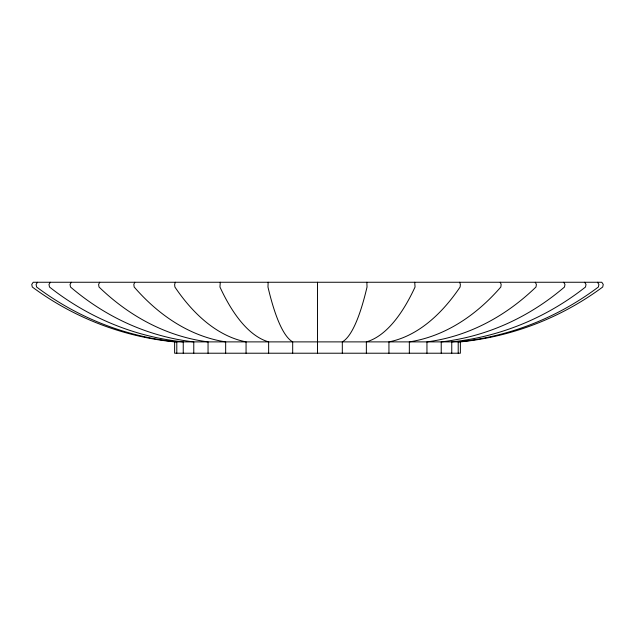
<?xml version="1.0" encoding="UTF-8"?>
<svg xmlns="http://www.w3.org/2000/svg" width="635" height="635" viewBox="0 0 635 635"><rect width="100%" height="100%" fill="white"/><g stroke="black" fill="none" stroke-linecap="round" stroke-linejoin="round"><path stroke-width="0.95" d="M268.137 282.257L267.97 287.004A286.028 49.665 -90 0 0 292.687 341.884L292.687 353.219M220.274 282.257L219.948 287.004A286.028 97.83 -90 0 0 268.637 341.884L268.637 353.219M175.355 282.257L174.625 284.432L174.887 287.004A286.028 143.018 -90 0 0 246.062 341.884L246.062 353.219M134.771 282.257L133.826 284.432L134.168 287.004A286.028 183.856 90 0 0 225.663 341.884L225.663 353.219M99.727 282.257L98.6 284.432L99.012 287.004A286.028 219.115 -90 0 0 208.05 341.884L208.05 353.219M71.303 282.257L70.033 284.432L70.493 287.004A286.028 247.713 90 0 0 193.77 341.884L193.77 353.219M50.363 282.257L48.982 284.432L49.482 287.004A286.028 268.78 -90 0 0 183.245 341.884L183.245 353.219M37.536 282.257L36.092 284.432L36.616 287.004A286.028 281.686 -90 0 0 176.792 341.884L176.792 353.219M174.625 341.884L460.375 341.884A286.028 286.028 0 0 0 602.718 287.004L603.25 284.432L601.782 282.257L33.218 282.257L31.75 284.432L32.282 287.004A286.028 286.028 0 0 0 174.625 341.884L174.625 353.219L460.375 353.219L460.375 341.884M597.464 282.257L598.908 284.432L598.384 287.004A286.028 281.686 -90 0 1 458.208 341.884L458.208 353.219M584.637 282.257L586.018 284.432L585.518 287.004A286.028 268.78 90 0 1 451.755 341.884L451.755 353.219M563.697 282.257L564.967 284.432L564.507 287.004A286.028 247.713 90 0 1 441.23 341.884L441.23 353.219M535.273 282.257L536.4 284.432L535.988 287.004A286.028 219.115 90 0 1 426.95 341.884L426.95 353.219M500.229 282.257L501.174 284.432L500.832 287.004A286.028 183.856 90 0 1 409.337 341.884L409.337 353.219M459.645 282.257L460.375 284.432L460.113 287.004A286.028 143.018 -90 0 1 388.938 341.884L388.938 353.219M414.726 282.257L415.052 287.004A286.028 97.83 90 0 1 366.363 341.884L366.363 353.219M366.863 282.257L367.03 287.004A286.028 49.665 -90 0 1 342.313 341.884L342.313 353.219M317.5 282.257L317.5 353.219M464.963 341.13A286.028 281.686 90 0 1 463.034 341.36"/></g></svg>
